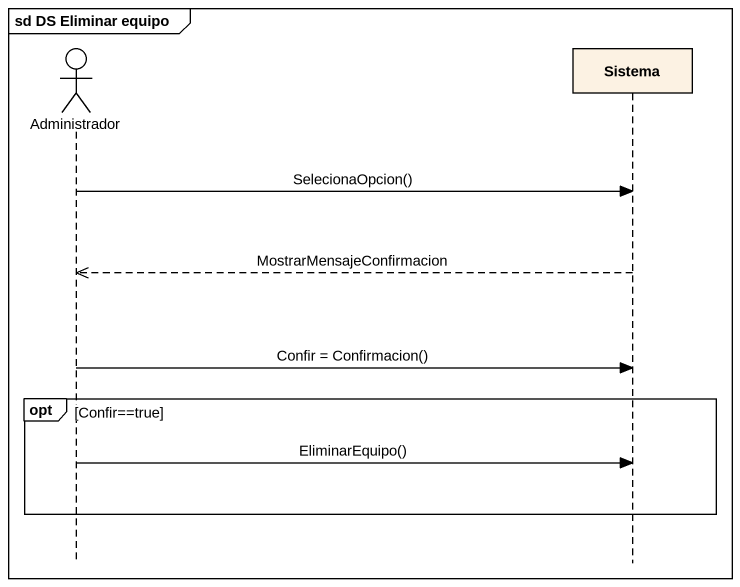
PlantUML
@startuml
mainframe sd DS Eliminar equipo
hide footbox
actor Administrador
participant Sistema

Administrador -> Sistema : SelecionaOpcion()
Sistema -->> Administrador : MostrarMensajeConfirmacion
Administrador -> Sistema : Confir = Confirmacion()
opt Confir==true
  Administrador -> Sistema : EliminarEquipo()
end
@enduml
